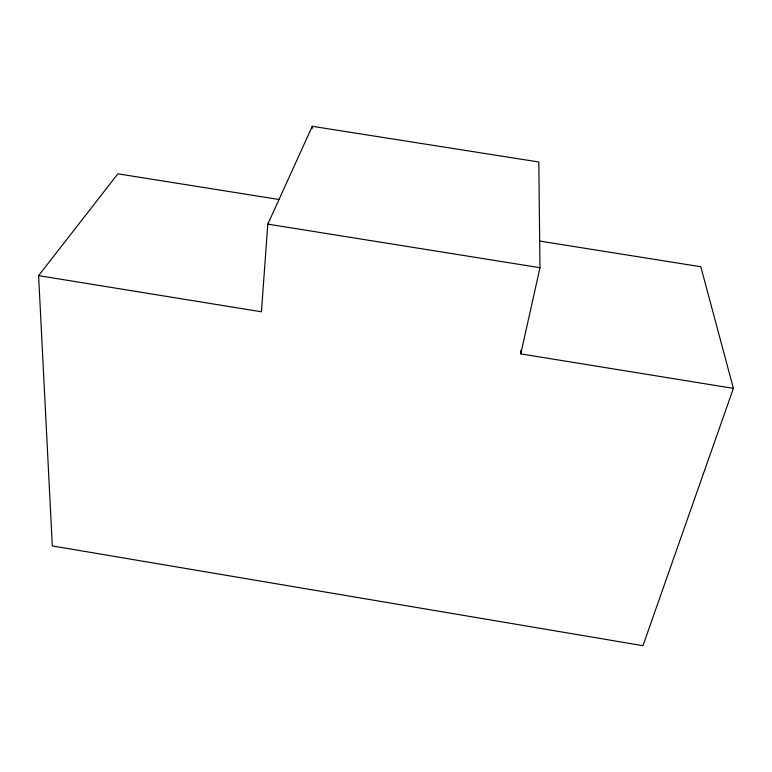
<?xml version="1.0" encoding="UTF-8"?>
<svg xmlns="http://www.w3.org/2000/svg" width="772" height="772" viewBox="0 0 772 772"><rect width="100%" height="100%" fill="white"/><g stroke="black" fill="none" stroke-linecap="round" stroke-linejoin="round"><path stroke-width="1.16" d="M279.107 199.514L117.894 173.816L38.6 275.633L52.313 545.929L642.951 645.691L733.4 388.374L520.762 353.875L520.83 350.256M520.762 353.875L539.975 267.701L538.798 161.985L312.274 126.309L267.807 224.131L261.428 311.791L38.6 275.633M312.062 128.692L312.274 126.309M539.367 241.009L700.802 266.745L733.4 388.374M267.807 224.131L539.975 267.701"/></g></svg>
